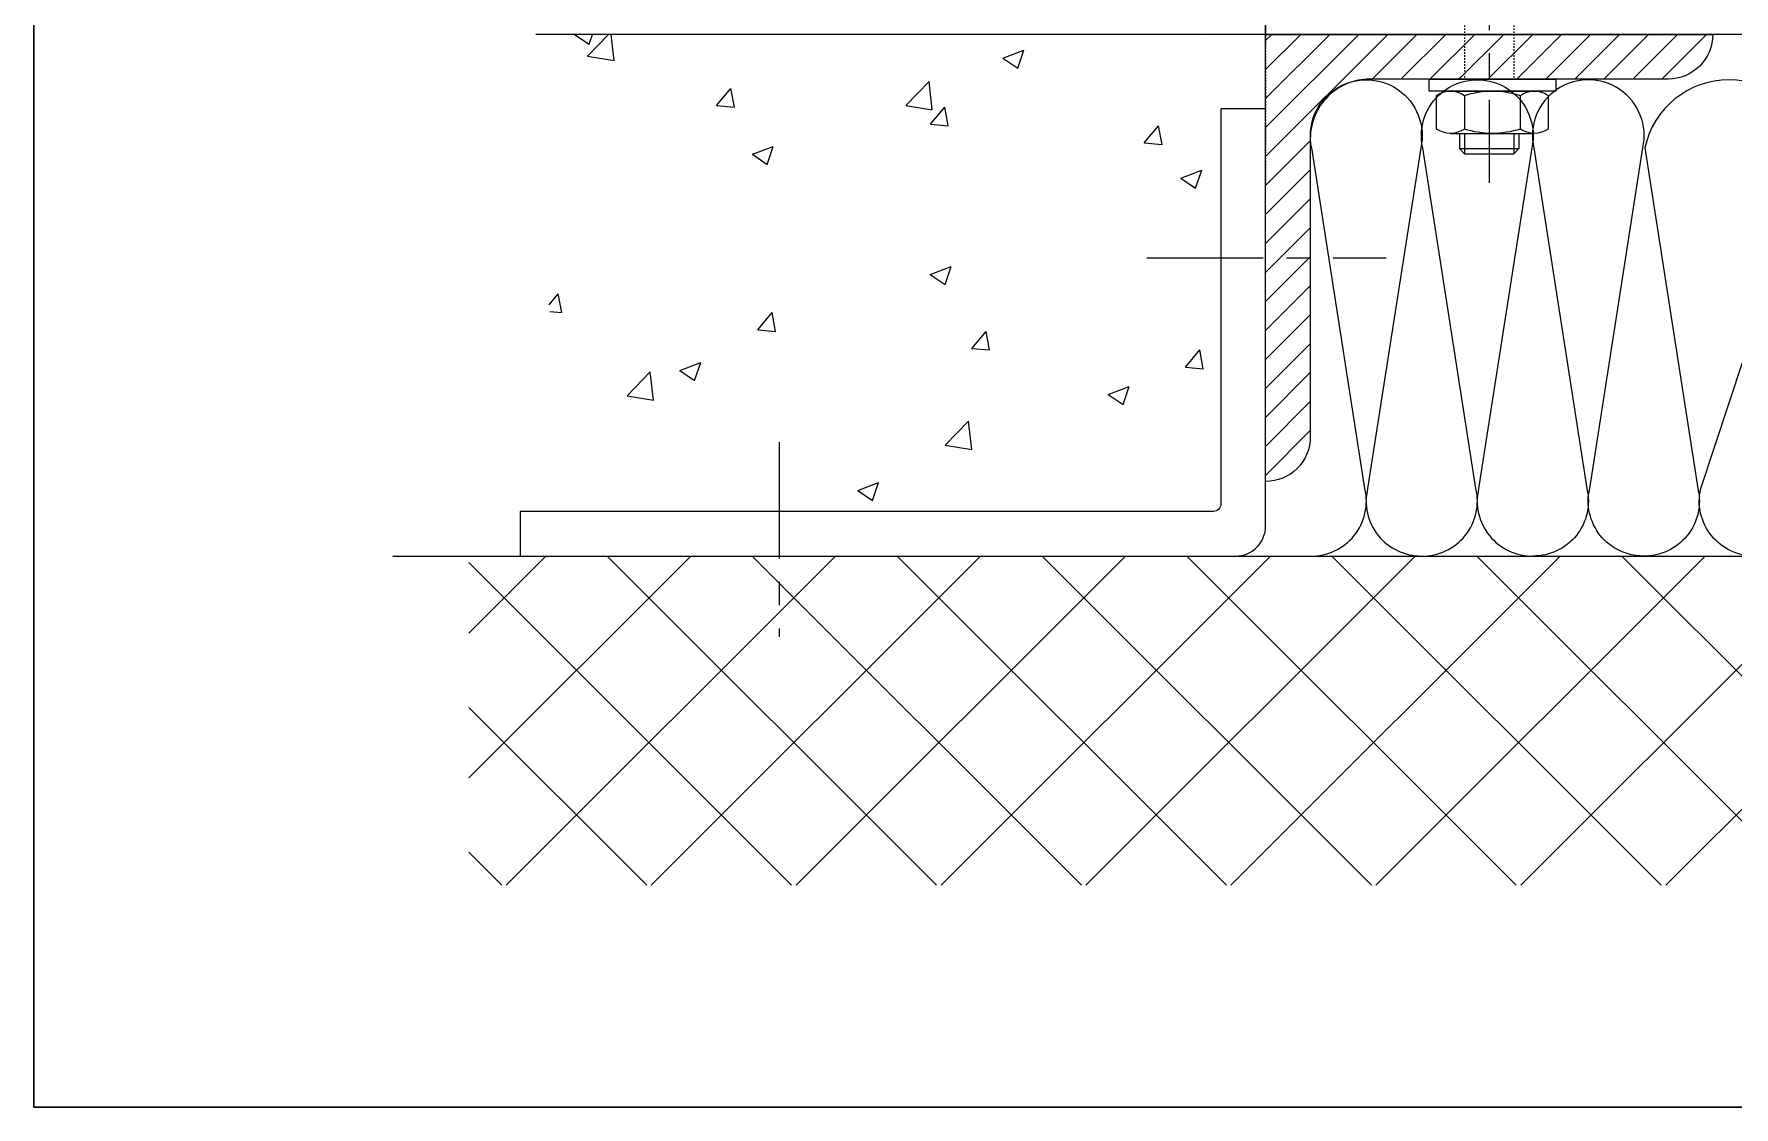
# Model space of a CAD drawing. Header units: millimetres. Extents: x -153 to 2280, y 0 to 724.
# Drawn here: x 1150 to 1264, y 397 to 469 of the extents above; entities that cross this region are included whole.
import ezdxf

# ---------------------------------------------------------------- set-up
doc = ezdxf.new("R2010")
doc.units = ezdxf.units.MM
doc.header["$LTSCALE"] = 0.025
doc.header["$MEASUREMENT"] = 0
doc.linetypes.add('CENTER', pattern=[2, 1.25, -0.25, 0.25, -0.25])
doc.linetypes.add('HIDDEN', pattern=[0.375, 0.25, -0.125])
doc.layers.get('0').update_dxf_attribs({"lineweight": 5})
for name, color, linetype in [('ASSI', 1, 'CENTER'), ('FILL', 253, 'Continuous'), ('FINE', 7, 'Continuous'), ('GROSSA', 8, 'Continuous'), ('MARCHIO', 7, 'Continuous'), ('MURO', 5, 'Continuous'), ('NASCOSTA', 7, 'HIDDEN'), ('TRATTEGGI', 140, 'Continuous')]:
    doc.layers.add(name, color=color, linetype=linetype)

# ---------------------------------------------------------------- blocks, each defined once
blk = doc.blocks.new('*X44')
at = {"color": 0}
for p, q in [((31.2, 90.01), (32.19, 89.35)), ((32.08, 88.55), (33.49, 90.01)), ((32.19, 89.35), (32.42, 90.01)), ((33.86, 88.27), (33.66, 90.01)), ((73.64, 89.96), (73.64, 89.96)), ((74.54, 89.55), (74.54, 89.55)), ((75.36, 89.99), (75.36, 89.99)), ((32.08, 88.55), (33.86, 88.27)), ((59.94, 88.42), (61.34, 88.95)), ((59.94, 88.42), (60.94, 87.75)), ((60.94, 87.75), (61.34, 88.95)), ((63.7, 87.99), (63.7, 87.99)), ((64.44, 88.27), (64.44, 88.27)), ((53.43, 85.24), (54.99, 86.86)), ((54.17, 86.86), (54.17, 86.86)), ((55.21, 84.96), (54.99, 86.86)), ((57.88, 86.77), (57.88, 86.77)), ((65.45, 87.77), (65.45, 87.77)), ((40.73, 85.24), (41.69, 86.39)), ((41.93, 85.14), (41.69, 86.39)), ((52.04, 85.99), (52.04, 85.99)), ((52.87, 86.11), (52.87, 86.11)), ((40.24, 84.45), (40.24, 84.45)), ((40.73, 85.24), (41.93, 85.14)), ((43.78, 85.36), (43.78, 85.36)), ((53.43, 85.24), (55.21, 84.96)), ((55.08, 83.99), (56.04, 85.14)), ((56.27, 83.88), (56.04, 85.14)), ((40.37, 83.99), (40.37, 83.99)), ((55.08, 83.99), (56.27, 83.88)), ((68.49, 83.6), (68.49, 83.6)), ((69.42, 82.73), (70.39, 83.88)), ((70.62, 82.63), (70.39, 83.88)), ((43.14, 81.97), (44.54, 82.5)), ((44.13, 81.29), (44.54, 82.5)), ((69.42, 82.73), (70.62, 82.63)), ((74.29, 82.89), (74.29, 82.89)), ((37.71, 81.09), (37.71, 81.09)), ((43.14, 81.97), (44.13, 81.29)), ((56.83, 81.6), (56.83, 81.6)), ((64.19, 81.61), (64.19, 81.61)), ((72.82, 81.54), (72.82, 81.54)), ((48.39, 80.64), (48.39, 80.64)), ((53.92, 80.2), (53.92, 80.2)), ((59.06, 80.19), (59.06, 80.19)), ((60.19, 79.88), (60.19, 79.88)), ((71.88, 80.36), (73.28, 80.9)), ((71.88, 80.36), (72.87, 79.69)), ((72.87, 79.69), (73.28, 80.9)), ((31.25, 78.86), (31.25, 78.86)), ((43.54, 78.71), (43.54, 78.71)), ((45.16, 79.59), (45.16, 79.59)), ((52.61, 78.88), (52.61, 78.88)), ((69.74, 79.74), (69.74, 79.74)), ((33.5, 77.59), (33.5, 77.59)), ((41.93, 78.41), (41.93, 78.41)), ((47.61, 78.22), (47.61, 78.22)), ((52.6, 77.96), (52.6, 77.96)), ((33.43, 77.42), (33.43, 77.42)), ((34.98, 76.56), (34.98, 76.56)), ((63.28, 77.5), (63.28, 77.5)), ((73.96, 77.05), (73.96, 77.05)), ((74.05, 76.24), (74.05, 76.24)), ((55.07, 73.91), (56.47, 74.45)), ((56.07, 73.24), (56.47, 74.45)), ((63.95, 74.95), (63.95, 74.95)), ((64.47, 74.6), (64.47, 74.6)), ((72.56, 74.31), (72.56, 74.31)), ((53.68, 73.55), (53.68, 73.55)), ((55.07, 73.91), (56.07, 73.24)), ((67.56, 73.65), (67.56, 73.65)), ((29.51, 71.87), (30.12, 72.6)), ((30.36, 71.35), (30.12, 72.6)), ((43.29, 72.05), (43.29, 72.05)), ((52.8, 72.6), (52.8, 72.6)), ((54.93, 71.99), (54.93, 71.99)), ((29.54, 71.42), (30.36, 71.35)), ((33.19, 70.77), (33.19, 70.77)), ((33.73, 70.93), (33.73, 70.93)), ((43.51, 70.2), (44.47, 71.35)), ((44.7, 70.09), (44.47, 71.35)), ((47.35, 70.99), (47.35, 70.99)), ((41.14, 70.59), (41.14, 70.59)), ((42.35, 70.33), (42.35, 70.33)), ((43.51, 70.2), (44.7, 70.09)), ((44.41, 70.48), (44.41, 70.48)), ((55.09, 70.02), (55.09, 70.02)), ((57.85, 68.94), (58.82, 70.09)), ((59.05, 68.84), (58.82, 70.09)), ((65.76, 69.57), (65.76, 69.57)), ((73.81, 69.58), (73.81, 69.58)), ((29.71, 68.67), (29.71, 68.67)), ((57.85, 68.94), (59.05, 68.84)), ((72.2, 67.69), (73.16, 68.84)), ((73.39, 67.58), (73.16, 68.84)), ((34.73, 65.76), (36.29, 67.38)), ((36.51, 65.48), (36.29, 67.38)), ((38.27, 67.46), (39.67, 68)), ((38.27, 67.46), (39.26, 66.79)), ((39.26, 66.79), (39.67, 68)), ((63.71, 68.3), (63.71, 68.3)), ((72.2, 67.69), (73.39, 67.58)), ((53.44, 66.89), (53.44, 66.89)), ((67.01, 65.86), (68.41, 66.4)), ((67.3, 66.43), (67.3, 66.43)), ((68.01, 65.19), (68.41, 66.4)), ((34.73, 65.76), (36.51, 65.48)), ((43.05, 65.39), (43.05, 65.39)), ((62.3, 65.77), (62.3, 65.77)), ((67.01, 65.86), (68.01, 65.19)), ((32.95, 64.11), (32.95, 64.11)), ((49.67, 64.1), (49.67, 64.1)), ((56.08, 62.45), (57.64, 64.07)), ((57.86, 62.17), (57.64, 64.07)), ((42.09, 63.11), (42.09, 63.11)), ((73.56, 62.92), (73.56, 62.92)), ((37.08, 62.45), (37.08, 62.45)), ((56.08, 62.45), (57.86, 62.17)), ((63.46, 61.64), (63.46, 61.64)), ((63.64, 62.66), (63.64, 62.66)), ((24.45, 60.78), (24.45, 60.78)), ((29.84, 60.71), (29.84, 60.71)), ((51.98, 60.66), (51.98, 60.66)), ((40.51, 60.26), (40.51, 60.26)), ((50.21, 59.41), (51.61, 59.95)), ((50.21, 59.41), (51.2, 58.74)), ((51.19, 59.8), (51.19, 59.8)), ((51.2, 58.74), (51.61, 59.95)), ((53.19, 60.23), (53.19, 60.23)), ((61.87, 59.35), (61.87, 59.35)), ((69.62, 59.53), (69.62, 59.53)), ((40.31, 58.66), (40.31, 58.66)), ((42.81, 58.73), (42.81, 58.73)), ((62.04, 58.54), (62.04, 58.54)), ((68.43, 58.27), (68.43, 58.27)), ((72.54, 58.9), (72.54, 58.9)), ((34.05, 58.02), (34.05, 58.02))]:
    blk.add_line(p, q, dxfattribs=at)

msp = doc.modelspace()

# ---------------------------------------------------------------- hatches: boundary and pattern name
at = {"layer": 'FILL'}
h = msp.add_hatch(dxfattribs=at)
h.set_pattern_fill('ANSI37', color=256, scale=55, style=0)
h.set_pattern_definition([(45, (2479.511, 844.38), (-4.86136, 4.86136), []), (135, (2479.511, 844.38), (-4.86136, -4.86136), [])])
h.paths.add_polyline_path([(1179.165, 433.967), (1179.165, 411.874), (1302.495, 411.874), (1302.495, 433.967)])
at = {"layer": 'TRATTEGGI'}
h = msp.add_hatch(dxfattribs=at)
h.set_pattern_fill('ANSI31', color=256, scale=11, style=0)
h.set_pattern_definition([(45, (1145, 694), (-0.972272, 0.972272), [])])
h.paths.add_polyline_path([(1259.622, 465.967, 0.4142136), (1262.622, 468.967), (1232.622, 468.967), (1232.622, 438.967, 0.4142136), (1235.622, 441.967), (1235.622, 461.967, -0.4142136), (1239.622, 465.967)])

# ---------------------------------------------------------------- linework, layer by layer
at = {"layer": 'ASSI', "ltscale": 250}
for p, q in [((1247.622, 477.074), (1247.622, 459.005)), ((1224.654, 453.967), (1240.714, 453.967)), ((1199.979, 441.607), (1199.979, 428.551))]:
    msp.add_line(p, q, dxfattribs=at)
at = {"layer": 'FINE'}
for p, q in [((1245.022, 465.167), (1250.651, 465.167)), ((1245.972, 464.877), (1245.972, 462.613)), ((1249.713, 462.617), (1249.713, 464.873)), ((1245.022, 462.323), (1250.651, 462.323)), ((1245.622, 462.323), (1245.622, 461.313)), ((1245.972, 462.323), (1245.972, 460.963)), ((1249.272, 462.323), (1249.272, 460.963)), ((1249.622, 462.323), (1249.622, 461.313)), ((1245.622, 461.313), (1245.972, 460.963)), ((1245.622, 461.313), (1249.622, 461.313)), ((1245.972, 460.963), (1249.272, 460.963)), ((1249.622, 461.313), (1249.272, 460.963))]:
    msp.add_line(p, q, dxfattribs=at)
msp.add_lwpolyline([(1183.665, 472.967), (1232.622, 472.967), (1232.622, 468.967), (1183.665, 468.967)], dxfattribs=at)
msp.add_lwpolyline([(1252.086, 465.167), (1243.586, 465.167), (1243.586, 465.967), (1252.086, 465.967)], close=True, dxfattribs=at)
for points in [[(1249.713, 464.873, -0.3134798), (1251.589, 464.873), (1251.589, 462.617, -0.3134798), (1249.713, 462.617, -0.1567399), (1245.96, 462.617, -0.3134798), (1244.084, 462.617), (1244.084, 464.873, -0.3134798), (1245.96, 464.873, -0.1567399)], [(1232.622, 463.967), (1229.622, 463.967), (1229.622, 437.467, -0.4142136), (1229.122, 436.967), (1182.622, 436.967), (1182.622, 433.967), (1230.622, 433.967, 0.4142136), (1232.622, 435.967)]]:
    msp.add_lwpolyline(points, format="xyb", close=True, dxfattribs=at)
at = {"layer": 'GROSSA'}
msp.add_lwpolyline([(1269.295, 468.967), (1232.622, 468.967), (1232.622, 472.967), (1269.295, 472.967)], close=True, dxfattribs=at)
msp.add_lwpolyline([(1232.622, 468.967), (1262.622, 468.967, -0.4142136), (1259.622, 465.967), (1239.622, 465.967, 0.4142136), (1235.622, 461.967), (1235.622, 441.967, -0.4142136), (1232.622, 438.967), (1232.622, 468.967)], format="xyb", dxfattribs=at)
at = {"layer": 'MARCHIO'}
for points in [[(1360, 694), (1150, 694), (1150, 397), (1360, 397)], [(1150, 397), (1150, 694), (1360, 694), (1360, 397)]]:
    msp.add_lwpolyline(points, close=True, dxfattribs=at)
at = {"layer": 'MURO'}
msp.add_lwpolyline([(1174.079, 433.967), (1302.495, 433.967), (1302.495, 410.282)], dxfattribs=at)
at = {"layer": 'NASCOSTA'}
for p, q in [((1232.623, 526.289), (1232.623, 458.904)), ((1245.972, 472.967), (1245.972, 465.967)), ((1249.272, 472.967), (1249.272, 465.967))]:
    msp.add_line(p, q, dxfattribs=at)
at = {"layer": 'TRATTEGGI'}
for points in [[(1235.627, 433.967, 0.4888351), (1239.286, 438.493), (1235.719, 461.346, -1.25), (1243.036, 461.346), (1239.469, 438.493, 0.4845275), (1243.075, 433.967)], [(1243.075, 433.967, 0.4888351), (1246.733, 438.493), (1243.166, 461.346, -1.25), (1250.483, 461.346), (1246.916, 438.493, 0.4888351), (1250.575, 433.967)], [(1257.97, 433.967, -0.4845279), (1254.364, 438.493), (1257.931, 461.346, 1.25), (1250.614, 461.346), (1254.181, 438.493, -0.4845275), (1250.575, 433.967)], [(1265.47, 433.967, -0.4888351), (1261.811, 438.493), (1269.378, 461.346, 0.8081973), (1258.061, 461.346), (1261.628, 438.493, -0.4888344), (1257.97, 433.967)]]:
    msp.add_lwpolyline(points, format="xyb", dxfattribs=at)

# ---------------------------------------------------------------- block references
at = {"layer": 'FILL'}
msp.add_blockref('*X44', (1155.055, 378.952), dxfattribs=at)

doc.saveas('drawing.dxf')
